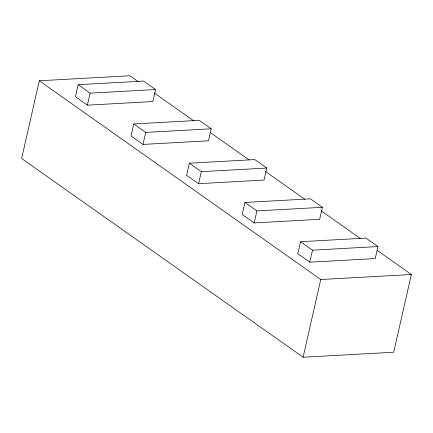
<?xml version="1.0" encoding="UTF-8"?>
<svg xmlns="http://www.w3.org/2000/svg" width="433" height="433" viewBox="0 0 433 433"><rect width="100%" height="100%" fill="white"/><g stroke="black" fill="none" stroke-linecap="round" stroke-linejoin="round"><path stroke-width="0.65" d="M138.176 81.61L129.9 75.764L39.306 80.776L21.65 158.494L303.1 357.236L393.694 352.224L411.35 274.506L377.132 250.344M78.151 84.695L75.418 96.716L87.396 105.17L152.871 101.549L155.604 89.528L143.626 81.074L78.151 84.695L90.129 93.155L155.604 89.528M87.396 105.17L90.129 93.155M133.743 123.952L131.01 135.967L142.987 144.427L208.462 140.801L211.196 128.785L199.218 120.325L133.743 123.952L145.721 132.406L211.196 128.785M142.987 144.427L145.721 132.406M189.335 163.209L186.601 175.224L198.579 183.684L264.054 180.058L266.788 168.042L254.81 159.582L189.335 163.209L201.307 171.663L266.788 168.042M198.579 183.684L201.307 171.663M244.926 202.46L242.193 214.481L254.171 222.935L319.646 219.315L322.374 207.293L310.401 198.839L244.926 202.46L256.899 210.92L322.374 207.293M254.171 222.935L256.899 210.92M300.518 241.717L297.785 253.738L309.763 262.192L375.238 258.571L377.966 246.55L365.993 238.096L300.518 241.717L312.491 250.177L377.966 246.55M309.763 262.192L312.491 250.177M303.1 357.236L320.756 279.523L39.306 80.776M320.756 279.523L411.35 274.506M154.18 92.911L193.914 120.964M210.47 132.655L249.099 159.934M265.656 171.625L304.843 199.294M321.394 210.985L360.581 238.653"/></g></svg>
